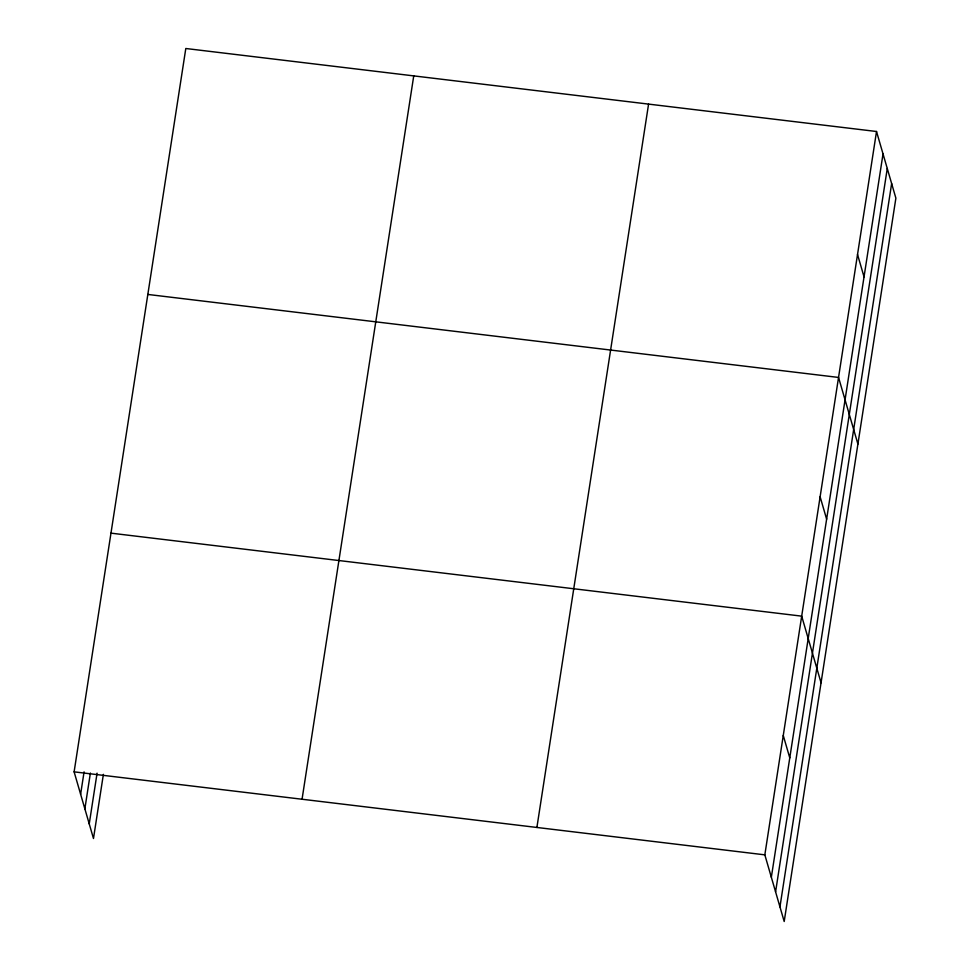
<?xml version="1.0" encoding="UTF-8"?>
<svg xmlns="http://www.w3.org/2000/svg" width="970" height="970" viewBox="0 0 970 970"><rect width="100%" height="100%" fill="white"/><g stroke="black" fill="none" stroke-linecap="round" stroke-linejoin="round"><path stroke-width="1.45" d="M103.39 774.351L93.484 838.504L74.12 771.853L185.803 48.5L876.516 131.496L895.88 198.147L784.196 921.5L764.833 854.849L876.516 131.496M80.619 794.248L84.075 771.865M84.863 808.847L90.392 773.041M89.24 823.894L97.073 773.175M302.058 799.244L413.741 75.89M536.895 827.458L648.578 104.105M771.344 877.244L883.027 153.903M775.588 891.854L887.271 168.501M779.953 906.901L891.648 183.548M147.828 294.443L838.553 377.439L857.916 444.09M110.968 533.148L801.693 616.144L821.056 682.795M74.12 771.853L764.833 854.849M857.528 254.467L864.04 276.874M820.123 496.786L826.634 519.192M783.263 735.49L789.774 757.897"/></g></svg>
